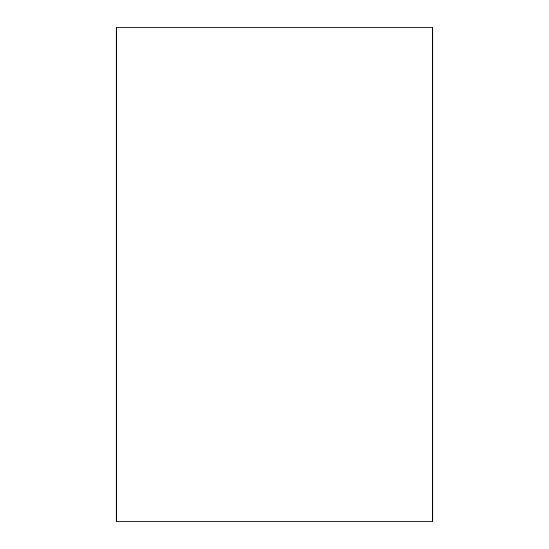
<?xml version="1.0" encoding="UTF-8"?>
<svg xmlns="http://www.w3.org/2000/svg" width="549" height="549" viewBox="0 0 549 549"><rect width="100%" height="100%" fill="white"/><g stroke="black" fill="none" stroke-linecap="round" stroke-linejoin="round"><path stroke-width="0.82" d="M116.388 521.55L116.388 27.45L432.612 27.45L432.612 521.55L116.388 521.55L116.388 27.45M432.612 521.55L432.612 27.45"/></g></svg>
